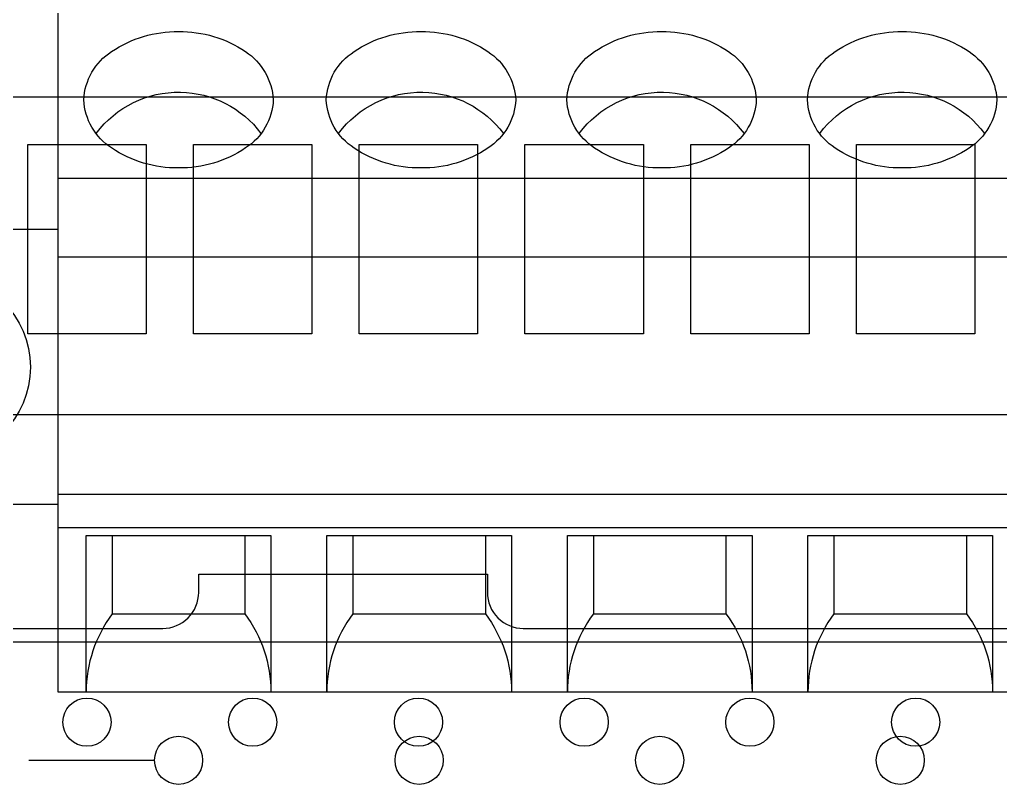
# Model space of a CAD drawing. Extents: x 0.3 to 23.7, y 0.2 to 17.8.
# Drawn here: x 18.172 to 18.987, y 4.332 to 4.968 of the extents above; entities that cross this region are included whole.
import ezdxf

# ---------------------------------------------------------------- set-up
doc = ezdxf.new("R2010")
doc.units = 0
doc.header["$MEASUREMENT"] = 0
for name, color, linetype in [('3_01__0-__EMPTY', 7, 'CONTINUOUS'), ('3_02__B-___3__DI___4__DO__', 7, 'CONTINUOUS'), ('3_03__1-___4__DI___4__DO_E', 7, 'CONTINUOUS'), ('3_04__C-___4__DI___4__DO_F', 7, 'CONTINUOUS'), ('3_05__D-___4__DI___3__DO_E', 7, 'CONTINUOUS'), ('3_06__2A___8__DO__ELECTROM', 7, 'CONTINUOUS'), ('3_07__2B___8__DO__ELECTROM', 7, 'CONTINUOUS'), ('3_08__2C___8__DO_ELECTROME', 7, 'CONTINUOUS'), ('3_09__2D___8__DO_ELECTROME', 7, 'CONTINUOUS'), ('3_10__2G___8__DO_ELECTROME', 7, 'CONTINUOUS'), ('3_11__3-___8__DI', 7, 'CONTINUOUS'), ('3_12__4-___14__DI', 7, 'CONTINUOUS'), ('3_13__5-___8__AI___20_MA_O', 7, 'CONTINUOUS'), ('3_14__6-___4__AI___4__AO__', 7, 'CONTINUOUS'), ('3_15__9-___10__RTD_INPUTS', 7, 'CONTINUOUS')]:
    doc.layers.add(name, color=color, linetype=linetype)

msp = doc.modelspace()

# ---------------------------------------------------------------- linework, layer by layer
at = {"layer": '3_01__0-__EMPTY'}
msp.add_lwpolyline([(19.55576, 5.0419), (18.59054, 5.0419, 0.414214), (18.56065, 5.01201), (18.56065, 4.9969), (18.32065, 4.9969), (18.32065, 5.01201, 0.414214), (18.29076, 5.0419), (17.93304, 5.0419, 0.414973), (17.90315, 5.01201), (17.90315, 4.49178, 0.414973), (17.93304, 4.4619), (18.29076, 4.4619, 0.414214), (18.32065, 4.49178), (18.32065, 4.5069), (18.56065, 4.5069), (18.56065, 4.49178, 0.414214), (18.59054, 4.4619), (19.55576, 4.4619, 0.414214)], format="xyb", dxfattribs=at)
msp.add_lwpolyline([(18.17937, 4.35224), (18.28394, 4.35224)], dxfattribs=at)
for centre in [(18.30394, 4.35224), (18.50393, 4.35224), (18.70394, 4.35224), (18.90393, 4.35224)]:
    msp.add_circle(centre, 0.02, dxfattribs=at)
at = {"layer": '3_02__B-___3__DI___4__DO__'}
msp.add_lwpolyline([(18.20394, 5.01766), (19.80394, 5.01766), (19.80394, 4.40895), (18.20394, 4.40895)], close=True, dxfattribs=at)
for points in [[(18.2252, 4.9012, -0.244062), (18.24826, 4.94125, -0.154167), (18.30394, 4.95784, -0.154167), (18.35962, 4.94125, -0.236767), (18.38268, 4.9012, -0.24406), (18.35962, 4.86115, -0.154167), (18.30394, 4.84456, -0.154167), (18.24826, 4.86115, -0.244061)], [(18.42678, 4.90118, -0.244062), (18.44984, 4.94124, -0.154167), (18.50552, 4.95783, -0.154167), (18.56119, 4.94124, -0.236767), (18.58426, 4.90118, -0.24406), (18.56119, 4.86113, -0.154167), (18.50552, 4.84454, -0.154167), (18.44984, 4.86113, -0.244061)], [(18.62678, 4.90118, -0.244062), (18.64984, 4.94124, -0.154167), (18.70552, 4.95783, -0.154167), (18.76119, 4.94124, -0.236767), (18.78426, 4.90118, -0.24406), (18.76119, 4.86113, -0.154167), (18.70552, 4.84454, -0.154167), (18.64984, 4.86113, -0.244061)], [(18.82678, 4.90118, -0.244062), (18.84984, 4.94124, -0.154167), (18.90552, 4.95783, -0.154167), (18.96119, 4.94124, -0.236767), (18.98426, 4.90118, -0.24406), (18.96119, 4.86113, -0.154167), (18.90552, 4.84454, -0.154167), (18.84984, 4.86113, -0.244061)]]:
    msp.add_lwpolyline(points, format="xyb", close=True, dxfattribs=at)
for points in [[(18.23528, 4.87316, -0.001746), (18.23542, 4.87329, -0.240907), (18.30552, 4.90753, -0.231198), (18.37246, 4.87329, -0.005828), (18.37275, 4.87336)], [(18.43686, 4.87315, -0.001746), (18.437, 4.87328, -0.240907), (18.50709, 4.90752, -0.231198), (18.57403, 4.87328, -0.005828), (18.57433, 4.87335)], [(18.63686, 4.87315, -0.001746), (18.637, 4.87328, -0.240907), (18.70709, 4.90752, -0.231198), (18.77403, 4.87328, -0.005828), (18.77433, 4.87335)], [(18.83686, 4.87315, -0.001746), (18.837, 4.87328, -0.240907), (18.90709, 4.90752, -0.231198), (18.97403, 4.87328, -0.005828), (18.97433, 4.87335)], [(18.20394, 4.79351), (18.04331, 4.79351, 0.414169), (18.00394, 4.75415), (18.00394, 4.60457, 0.414258), (18.04331, 4.5652), (18.20394, 4.5652)], [(18.24882, 4.53902), (18.24882, 4.47389, 0.162853), (18.22717, 4.40895, 1.944453)], [(18.35906, 4.53902), (18.35906, 4.47389, -0.162853), (18.38071, 4.40895, -1.944453)], [(18.44882, 4.53902), (18.44882, 4.47389, 0.162853), (18.42717, 4.40895, 1.944453)], [(18.55906, 4.53902), (18.55906, 4.47389, -0.162853), (18.58071, 4.40895, -1.944453)], [(18.64882, 4.53902), (18.64882, 4.47389, 0.162853), (18.62717, 4.40895, 1.944453)], [(18.75906, 4.53902), (18.75906, 4.47389, -0.162853), (18.78071, 4.40895, -1.944453)], [(18.84882, 4.53902), (18.84882, 4.47389, 0.162853), (18.82717, 4.40895, 1.944453)], [(18.95906, 4.53902), (18.95906, 4.47389, -0.162853), (18.98071, 4.40895, -1.944453)]]:
    msp.add_lwpolyline(points, format="xyb", dxfattribs=at)
for points in [[(18.20394, 4.83606), (19.80394, 4.83606)], [(18.20394, 4.77062), (19.80394, 4.77062)], [(18.20394, 4.57353), (19.80394, 4.57353)], [(18.20394, 4.54569), (19.80394, 4.54569)], [(18.22717, 4.40895), (18.22717, 4.53902), (18.38071, 4.53902), (18.38071, 4.40895)], [(18.42717, 4.40895), (18.42717, 4.53902), (18.58071, 4.53902), (18.58071, 4.40895)], [(18.62717, 4.40895), (18.62717, 4.53902), (18.78071, 4.53902), (18.78071, 4.40895)], [(18.82717, 4.40895), (18.82717, 4.53902), (18.98071, 4.53902), (18.98071, 4.40895)], [(18.24882, 4.47389), (18.35906, 4.47389)], [(18.44882, 4.47389), (18.55906, 4.47389)], [(18.64882, 4.47389), (18.75906, 4.47389)], [(18.84882, 4.47389), (18.95906, 4.47389)], [(18.17937, 4.35224), (18.28394, 4.35224)]]:
    msp.add_lwpolyline(points, dxfattribs=at)
for centre, radius in [((18.10394, 4.67906), 0.07677), ((18.30394, 4.35224), 0.02), ((18.50393, 4.35224), 0.02), ((18.70394, 4.35224), 0.02), ((18.90393, 4.35224), 0.02)]:
    msp.add_circle(centre, radius, dxfattribs=at)
at = {"layer": '3_03__1-___4__DI___4__DO_E'}
msp.add_lwpolyline([(18.20394, 5.01766), (19.80394, 5.01766), (19.80394, 4.40895), (18.20394, 4.40895)], close=True, dxfattribs=at)
for points in [[(18.2252, 4.9012, -0.244062), (18.24826, 4.94125, -0.154167), (18.30394, 4.95784, -0.154167), (18.35962, 4.94125, -0.236767), (18.38268, 4.9012, -0.24406), (18.35962, 4.86115, -0.154167), (18.30394, 4.84456, -0.154167), (18.24826, 4.86115, -0.244061)], [(18.42678, 4.90118, -0.244062), (18.44984, 4.94124, -0.154167), (18.50552, 4.95783, -0.154167), (18.56119, 4.94124, -0.236767), (18.58426, 4.90118, -0.24406), (18.56119, 4.86113, -0.154167), (18.50552, 4.84454, -0.154167), (18.44984, 4.86113, -0.244061)], [(18.62678, 4.90118, -0.244062), (18.64984, 4.94124, -0.154167), (18.70552, 4.95783, -0.154167), (18.76119, 4.94124, -0.236767), (18.78426, 4.90118, -0.24406), (18.76119, 4.86113, -0.154167), (18.70552, 4.84454, -0.154167), (18.64984, 4.86113, -0.244061)], [(18.82678, 4.90118, -0.244062), (18.84984, 4.94124, -0.154167), (18.90552, 4.95783, -0.154167), (18.96119, 4.94124, -0.236767), (18.98426, 4.90118, -0.24406), (18.96119, 4.86113, -0.154167), (18.90552, 4.84454, -0.154167), (18.84984, 4.86113, -0.244061)]]:
    msp.add_lwpolyline(points, format="xyb", close=True, dxfattribs=at)
for points in [[(18.23528, 4.87316, -0.001746), (18.23542, 4.87329, -0.240907), (18.30552, 4.90753, -0.231198), (18.37246, 4.87329, -0.005828), (18.37275, 4.87336)], [(18.43686, 4.87315, -0.001746), (18.437, 4.87328, -0.240907), (18.50709, 4.90752, -0.231198), (18.57403, 4.87328, -0.005828), (18.57433, 4.87335)], [(18.63686, 4.87315, -0.001746), (18.637, 4.87328, -0.240907), (18.70709, 4.90752, -0.231198), (18.77403, 4.87328, -0.005828), (18.77433, 4.87335)], [(18.83686, 4.87315, -0.001746), (18.837, 4.87328, -0.240907), (18.90709, 4.90752, -0.231198), (18.97403, 4.87328, -0.005828), (18.97433, 4.87335)], [(18.20394, 4.79351), (18.04331, 4.79351, 0.414169), (18.00394, 4.75415), (18.00394, 4.60457, 0.414258), (18.04331, 4.5652), (18.20394, 4.5652)], [(18.24882, 4.53902), (18.24882, 4.47389, 0.162853), (18.22717, 4.40895, 1.944453)], [(18.35906, 4.53902), (18.35906, 4.47389, -0.162853), (18.38071, 4.40895, -1.944453)], [(18.44882, 4.53902), (18.44882, 4.47389, 0.162853), (18.42717, 4.40895, 1.944453)], [(18.55906, 4.53902), (18.55906, 4.47389, -0.162853), (18.58071, 4.40895, -1.944453)], [(18.64882, 4.53902), (18.64882, 4.47389, 0.162853), (18.62717, 4.40895, 1.944453)], [(18.75906, 4.53902), (18.75906, 4.47389, -0.162853), (18.78071, 4.40895, -1.944453)], [(18.84882, 4.53902), (18.84882, 4.47389, 0.162853), (18.82717, 4.40895, 1.944453)], [(18.95906, 4.53902), (18.95906, 4.47389, -0.162853), (18.98071, 4.40895, -1.944453)]]:
    msp.add_lwpolyline(points, format="xyb", dxfattribs=at)
for points in [[(18.20394, 4.83606), (19.80394, 4.83606)], [(18.20394, 4.77062), (19.80394, 4.77062)], [(18.20394, 4.57353), (19.80394, 4.57353)], [(18.20394, 4.54569), (19.80394, 4.54569)], [(18.22717, 4.40895), (18.22717, 4.53902), (18.38071, 4.53902), (18.38071, 4.40895)], [(18.42717, 4.40895), (18.42717, 4.53902), (18.58071, 4.53902), (18.58071, 4.40895)], [(18.62717, 4.40895), (18.62717, 4.53902), (18.78071, 4.53902), (18.78071, 4.40895)], [(18.82717, 4.40895), (18.82717, 4.53902), (18.98071, 4.53902), (18.98071, 4.40895)], [(18.24882, 4.47389), (18.35906, 4.47389)], [(18.44882, 4.47389), (18.55906, 4.47389)], [(18.64882, 4.47389), (18.75906, 4.47389)], [(18.84882, 4.47389), (18.95906, 4.47389)], [(18.17937, 4.35224), (18.28394, 4.35224)]]:
    msp.add_lwpolyline(points, dxfattribs=at)
for centre, radius in [((18.10394, 4.67906), 0.07677), ((18.30394, 4.35224), 0.02), ((18.50393, 4.35224), 0.02), ((18.70394, 4.35224), 0.02), ((18.90393, 4.35224), 0.02)]:
    msp.add_circle(centre, radius, dxfattribs=at)
at = {"layer": '3_04__C-___4__DI___4__DO_F'}
msp.add_lwpolyline([(18.20394, 5.01766), (19.80394, 5.01766), (19.80394, 4.40895), (18.20394, 4.40895)], close=True, dxfattribs=at)
for points in [[(18.2252, 4.9012, -0.244062), (18.24826, 4.94125, -0.154167), (18.30394, 4.95784, -0.154167), (18.35962, 4.94125, -0.236767), (18.38268, 4.9012, -0.24406), (18.35962, 4.86115, -0.154167), (18.30394, 4.84456, -0.154167), (18.24826, 4.86115, -0.244061)], [(18.42678, 4.90118, -0.244062), (18.44984, 4.94124, -0.154167), (18.50552, 4.95783, -0.154167), (18.56119, 4.94124, -0.236767), (18.58426, 4.90118, -0.24406), (18.56119, 4.86113, -0.154167), (18.50552, 4.84454, -0.154167), (18.44984, 4.86113, -0.244061)], [(18.62678, 4.90118, -0.244062), (18.64984, 4.94124, -0.154167), (18.70552, 4.95783, -0.154167), (18.76119, 4.94124, -0.236767), (18.78426, 4.90118, -0.24406), (18.76119, 4.86113, -0.154167), (18.70552, 4.84454, -0.154167), (18.64984, 4.86113, -0.244061)], [(18.82678, 4.90118, -0.244062), (18.84984, 4.94124, -0.154167), (18.90552, 4.95783, -0.154167), (18.96119, 4.94124, -0.236767), (18.98426, 4.90118, -0.24406), (18.96119, 4.86113, -0.154167), (18.90552, 4.84454, -0.154167), (18.84984, 4.86113, -0.244061)]]:
    msp.add_lwpolyline(points, format="xyb", close=True, dxfattribs=at)
for points in [[(18.23528, 4.87316, -0.001746), (18.23542, 4.87329, -0.240907), (18.30552, 4.90753, -0.231198), (18.37246, 4.87329, -0.005828), (18.37275, 4.87336)], [(18.43686, 4.87315, -0.001746), (18.437, 4.87328, -0.240907), (18.50709, 4.90752, -0.231198), (18.57403, 4.87328, -0.005828), (18.57433, 4.87335)], [(18.63686, 4.87315, -0.001746), (18.637, 4.87328, -0.240907), (18.70709, 4.90752, -0.231198), (18.77403, 4.87328, -0.005828), (18.77433, 4.87335)], [(18.83686, 4.87315, -0.001746), (18.837, 4.87328, -0.240907), (18.90709, 4.90752, -0.231198), (18.97403, 4.87328, -0.005828), (18.97433, 4.87335)], [(18.20394, 4.79351), (18.04331, 4.79351, 0.414169), (18.00394, 4.75415), (18.00394, 4.60457, 0.414258), (18.04331, 4.5652), (18.20394, 4.5652)], [(18.24882, 4.53902), (18.24882, 4.47389, 0.162853), (18.22717, 4.40895, 1.944453)], [(18.35906, 4.53902), (18.35906, 4.47389, -0.162853), (18.38071, 4.40895, -1.944453)], [(18.44882, 4.53902), (18.44882, 4.47389, 0.162853), (18.42717, 4.40895, 1.944453)], [(18.55906, 4.53902), (18.55906, 4.47389, -0.162853), (18.58071, 4.40895, -1.944453)], [(18.64882, 4.53902), (18.64882, 4.47389, 0.162853), (18.62717, 4.40895, 1.944453)], [(18.75906, 4.53902), (18.75906, 4.47389, -0.162853), (18.78071, 4.40895, -1.944453)], [(18.84882, 4.53902), (18.84882, 4.47389, 0.162853), (18.82717, 4.40895, 1.944453)], [(18.95906, 4.53902), (18.95906, 4.47389, -0.162853), (18.98071, 4.40895, -1.944453)]]:
    msp.add_lwpolyline(points, format="xyb", dxfattribs=at)
for points in [[(18.20394, 4.83606), (19.80394, 4.83606)], [(18.20394, 4.77062), (19.80394, 4.77062)], [(18.20394, 4.57353), (19.80394, 4.57353)], [(18.20394, 4.54569), (19.80394, 4.54569)], [(18.22717, 4.40895), (18.22717, 4.53902), (18.38071, 4.53902), (18.38071, 4.40895)], [(18.42717, 4.40895), (18.42717, 4.53902), (18.58071, 4.53902), (18.58071, 4.40895)], [(18.62717, 4.40895), (18.62717, 4.53902), (18.78071, 4.53902), (18.78071, 4.40895)], [(18.82717, 4.40895), (18.82717, 4.53902), (18.98071, 4.53902), (18.98071, 4.40895)], [(18.24882, 4.47389), (18.35906, 4.47389)], [(18.44882, 4.47389), (18.55906, 4.47389)], [(18.64882, 4.47389), (18.75906, 4.47389)], [(18.84882, 4.47389), (18.95906, 4.47389)], [(18.17937, 4.35224), (18.28394, 4.35224)]]:
    msp.add_lwpolyline(points, dxfattribs=at)
for centre, radius in [((18.10394, 4.67906), 0.07677), ((18.30394, 4.35224), 0.02), ((18.50393, 4.35224), 0.02), ((18.70394, 4.35224), 0.02), ((18.90393, 4.35224), 0.02)]:
    msp.add_circle(centre, radius, dxfattribs=at)
at = {"layer": '3_05__D-___4__DI___3__DO_E'}
msp.add_lwpolyline([(18.20394, 5.01766), (19.80394, 5.01766), (19.80394, 4.40895), (18.20394, 4.40895)], close=True, dxfattribs=at)
for points in [[(18.2252, 4.9012, -0.244062), (18.24826, 4.94125, -0.154167), (18.30394, 4.95784, -0.154167), (18.35962, 4.94125, -0.236767), (18.38268, 4.9012, -0.24406), (18.35962, 4.86115, -0.154167), (18.30394, 4.84456, -0.154167), (18.24826, 4.86115, -0.244061)], [(18.42678, 4.90118, -0.244062), (18.44984, 4.94124, -0.154167), (18.50552, 4.95783, -0.154167), (18.56119, 4.94124, -0.236767), (18.58426, 4.90118, -0.24406), (18.56119, 4.86113, -0.154167), (18.50552, 4.84454, -0.154167), (18.44984, 4.86113, -0.244061)], [(18.62678, 4.90118, -0.244062), (18.64984, 4.94124, -0.154167), (18.70552, 4.95783, -0.154167), (18.76119, 4.94124, -0.236767), (18.78426, 4.90118, -0.24406), (18.76119, 4.86113, -0.154167), (18.70552, 4.84454, -0.154167), (18.64984, 4.86113, -0.244061)], [(18.82678, 4.90118, -0.244062), (18.84984, 4.94124, -0.154167), (18.90552, 4.95783, -0.154167), (18.96119, 4.94124, -0.236767), (18.98426, 4.90118, -0.24406), (18.96119, 4.86113, -0.154167), (18.90552, 4.84454, -0.154167), (18.84984, 4.86113, -0.244061)]]:
    msp.add_lwpolyline(points, format="xyb", close=True, dxfattribs=at)
for points in [[(18.23528, 4.87316, -0.001746), (18.23542, 4.87329, -0.240907), (18.30552, 4.90753, -0.231198), (18.37246, 4.87329, -0.005828), (18.37275, 4.87336)], [(18.43686, 4.87315, -0.001746), (18.437, 4.87328, -0.240907), (18.50709, 4.90752, -0.231198), (18.57403, 4.87328, -0.005828), (18.57433, 4.87335)], [(18.63686, 4.87315, -0.001746), (18.637, 4.87328, -0.240907), (18.70709, 4.90752, -0.231198), (18.77403, 4.87328, -0.005828), (18.77433, 4.87335)], [(18.83686, 4.87315, -0.001746), (18.837, 4.87328, -0.240907), (18.90709, 4.90752, -0.231198), (18.97403, 4.87328, -0.005828), (18.97433, 4.87335)], [(18.20394, 4.79351), (18.04331, 4.79351, 0.414169), (18.00394, 4.75415), (18.00394, 4.60457, 0.414258), (18.04331, 4.5652), (18.20394, 4.5652)], [(18.24882, 4.53902), (18.24882, 4.47389, 0.162853), (18.22717, 4.40895, 1.944453)], [(18.35906, 4.53902), (18.35906, 4.47389, -0.162853), (18.38071, 4.40895, -1.944453)], [(18.44882, 4.53902), (18.44882, 4.47389, 0.162853), (18.42717, 4.40895, 1.944453)], [(18.55906, 4.53902), (18.55906, 4.47389, -0.162853), (18.58071, 4.40895, -1.944453)], [(18.64882, 4.53902), (18.64882, 4.47389, 0.162853), (18.62717, 4.40895, 1.944453)], [(18.75906, 4.53902), (18.75906, 4.47389, -0.162853), (18.78071, 4.40895, -1.944453)], [(18.84882, 4.53902), (18.84882, 4.47389, 0.162853), (18.82717, 4.40895, 1.944453)], [(18.95906, 4.53902), (18.95906, 4.47389, -0.162853), (18.98071, 4.40895, -1.944453)]]:
    msp.add_lwpolyline(points, format="xyb", dxfattribs=at)
for points in [[(18.20394, 4.83606), (19.80394, 4.83606)], [(18.20394, 4.77062), (19.80394, 4.77062)], [(18.20394, 4.57353), (19.80394, 4.57353)], [(18.20394, 4.54569), (19.80394, 4.54569)], [(18.22717, 4.40895), (18.22717, 4.53902), (18.38071, 4.53902), (18.38071, 4.40895)], [(18.42717, 4.40895), (18.42717, 4.53902), (18.58071, 4.53902), (18.58071, 4.40895)], [(18.62717, 4.40895), (18.62717, 4.53902), (18.78071, 4.53902), (18.78071, 4.40895)], [(18.82717, 4.40895), (18.82717, 4.53902), (18.98071, 4.53902), (18.98071, 4.40895)], [(18.24882, 4.47389), (18.35906, 4.47389)], [(18.44882, 4.47389), (18.55906, 4.47389)], [(18.64882, 4.47389), (18.75906, 4.47389)], [(18.84882, 4.47389), (18.95906, 4.47389)], [(18.17937, 4.35224), (18.28394, 4.35224)]]:
    msp.add_lwpolyline(points, dxfattribs=at)
for centre, radius in [((18.10394, 4.67906), 0.07677), ((18.30394, 4.35224), 0.02), ((18.50393, 4.35224), 0.02), ((18.70394, 4.35224), 0.02), ((18.90393, 4.35224), 0.02)]:
    msp.add_circle(centre, radius, dxfattribs=at)
at = {"layer": '3_06__2A___8__DO__ELECTROM'}
msp.add_lwpolyline([(18.20394, 5.01766), (19.80394, 5.01766), (19.80394, 4.40895), (18.20394, 4.40895)], close=True, dxfattribs=at)
for points in [[(18.2252, 4.9012, -0.244062), (18.24826, 4.94125, -0.154167), (18.30394, 4.95784, -0.154167), (18.35962, 4.94125, -0.236767), (18.38268, 4.9012, -0.24406), (18.35962, 4.86115, -0.154167), (18.30394, 4.84456, -0.154167), (18.24826, 4.86115, -0.244061)], [(18.42678, 4.90118, -0.244062), (18.44984, 4.94124, -0.154167), (18.50552, 4.95783, -0.154167), (18.56119, 4.94124, -0.236767), (18.58426, 4.90118, -0.24406), (18.56119, 4.86113, -0.154167), (18.50552, 4.84454, -0.154167), (18.44984, 4.86113, -0.244061)], [(18.62678, 4.90118, -0.244062), (18.64984, 4.94124, -0.154167), (18.70552, 4.95783, -0.154167), (18.76119, 4.94124, -0.236767), (18.78426, 4.90118, -0.24406), (18.76119, 4.86113, -0.154167), (18.70552, 4.84454, -0.154167), (18.64984, 4.86113, -0.244061)], [(18.82678, 4.90118, -0.244062), (18.84984, 4.94124, -0.154167), (18.90552, 4.95783, -0.154167), (18.96119, 4.94124, -0.236767), (18.98426, 4.90118, -0.24406), (18.96119, 4.86113, -0.154167), (18.90552, 4.84454, -0.154167), (18.84984, 4.86113, -0.244061)]]:
    msp.add_lwpolyline(points, format="xyb", close=True, dxfattribs=at)
for points in [[(18.23528, 4.87316, -0.001746), (18.23542, 4.87329, -0.240907), (18.30552, 4.90753, -0.231198), (18.37246, 4.87329, -0.005828), (18.37275, 4.87336)], [(18.43686, 4.87315, -0.001746), (18.437, 4.87328, -0.240907), (18.50709, 4.90752, -0.231198), (18.57403, 4.87328, -0.005828), (18.57433, 4.87335)], [(18.63686, 4.87315, -0.001746), (18.637, 4.87328, -0.240907), (18.70709, 4.90752, -0.231198), (18.77403, 4.87328, -0.005828), (18.77433, 4.87335)], [(18.83686, 4.87315, -0.001746), (18.837, 4.87328, -0.240907), (18.90709, 4.90752, -0.231198), (18.97403, 4.87328, -0.005828), (18.97433, 4.87335)], [(18.20394, 4.79351), (18.04331, 4.79351, 0.414169), (18.00394, 4.75415), (18.00394, 4.60457, 0.414258), (18.04331, 4.5652), (18.20394, 4.5652)], [(18.24882, 4.53902), (18.24882, 4.47389, 0.162853), (18.22717, 4.40895, 1.944453)], [(18.35906, 4.53902), (18.35906, 4.47389, -0.162853), (18.38071, 4.40895, -1.944453)], [(18.44882, 4.53902), (18.44882, 4.47389, 0.162853), (18.42717, 4.40895, 1.944453)], [(18.55906, 4.53902), (18.55906, 4.47389, -0.162853), (18.58071, 4.40895, -1.944453)], [(18.64882, 4.53902), (18.64882, 4.47389, 0.162853), (18.62717, 4.40895, 1.944453)], [(18.75906, 4.53902), (18.75906, 4.47389, -0.162853), (18.78071, 4.40895, -1.944453)], [(18.84882, 4.53902), (18.84882, 4.47389, 0.162853), (18.82717, 4.40895, 1.944453)], [(18.95906, 4.53902), (18.95906, 4.47389, -0.162853), (18.98071, 4.40895, -1.944453)]]:
    msp.add_lwpolyline(points, format="xyb", dxfattribs=at)
for points in [[(18.20394, 4.83606), (19.80394, 4.83606)], [(18.20394, 4.77062), (19.80394, 4.77062)], [(18.20394, 4.57353), (19.80394, 4.57353)], [(18.20394, 4.54569), (19.80394, 4.54569)], [(18.22717, 4.40895), (18.22717, 4.53902), (18.38071, 4.53902), (18.38071, 4.40895)], [(18.42717, 4.40895), (18.42717, 4.53902), (18.58071, 4.53902), (18.58071, 4.40895)], [(18.62717, 4.40895), (18.62717, 4.53902), (18.78071, 4.53902), (18.78071, 4.40895)], [(18.82717, 4.40895), (18.82717, 4.53902), (18.98071, 4.53902), (18.98071, 4.40895)], [(18.24882, 4.47389), (18.35906, 4.47389)], [(18.44882, 4.47389), (18.55906, 4.47389)], [(18.64882, 4.47389), (18.75906, 4.47389)], [(18.84882, 4.47389), (18.95906, 4.47389)], [(18.17937, 4.35224), (18.28394, 4.35224)]]:
    msp.add_lwpolyline(points, dxfattribs=at)
for centre, radius in [((18.10394, 4.67906), 0.07677), ((18.30394, 4.35224), 0.02), ((18.50393, 4.35224), 0.02), ((18.70394, 4.35224), 0.02), ((18.90393, 4.35224), 0.02)]:
    msp.add_circle(centre, radius, dxfattribs=at)
at = {"layer": '3_07__2B___8__DO__ELECTROM'}
msp.add_lwpolyline([(18.20394, 5.01766), (19.80394, 5.01766), (19.80394, 4.40895), (18.20394, 4.40895)], close=True, dxfattribs=at)
for points in [[(18.2252, 4.9012, -0.244062), (18.24826, 4.94125, -0.154167), (18.30394, 4.95784, -0.154167), (18.35962, 4.94125, -0.236767), (18.38268, 4.9012, -0.24406), (18.35962, 4.86115, -0.154167), (18.30394, 4.84456, -0.154167), (18.24826, 4.86115, -0.244061)], [(18.42678, 4.90118, -0.244062), (18.44984, 4.94124, -0.154167), (18.50552, 4.95783, -0.154167), (18.56119, 4.94124, -0.236767), (18.58426, 4.90118, -0.24406), (18.56119, 4.86113, -0.154167), (18.50552, 4.84454, -0.154167), (18.44984, 4.86113, -0.244061)], [(18.62678, 4.90118, -0.244062), (18.64984, 4.94124, -0.154167), (18.70552, 4.95783, -0.154167), (18.76119, 4.94124, -0.236767), (18.78426, 4.90118, -0.24406), (18.76119, 4.86113, -0.154167), (18.70552, 4.84454, -0.154167), (18.64984, 4.86113, -0.244061)], [(18.82678, 4.90118, -0.244062), (18.84984, 4.94124, -0.154167), (18.90552, 4.95783, -0.154167), (18.96119, 4.94124, -0.236767), (18.98426, 4.90118, -0.24406), (18.96119, 4.86113, -0.154167), (18.90552, 4.84454, -0.154167), (18.84984, 4.86113, -0.244061)]]:
    msp.add_lwpolyline(points, format="xyb", close=True, dxfattribs=at)
for points in [[(18.23528, 4.87316, -0.001746), (18.23542, 4.87329, -0.240907), (18.30552, 4.90753, -0.231198), (18.37246, 4.87329, -0.005828), (18.37275, 4.87336)], [(18.43686, 4.87315, -0.001746), (18.437, 4.87328, -0.240907), (18.50709, 4.90752, -0.231198), (18.57403, 4.87328, -0.005828), (18.57433, 4.87335)], [(18.63686, 4.87315, -0.001746), (18.637, 4.87328, -0.240907), (18.70709, 4.90752, -0.231198), (18.77403, 4.87328, -0.005828), (18.77433, 4.87335)], [(18.83686, 4.87315, -0.001746), (18.837, 4.87328, -0.240907), (18.90709, 4.90752, -0.231198), (18.97403, 4.87328, -0.005828), (18.97433, 4.87335)], [(18.20394, 4.79351), (18.04331, 4.79351, 0.414169), (18.00394, 4.75415), (18.00394, 4.60457, 0.414258), (18.04331, 4.5652), (18.20394, 4.5652)], [(18.24882, 4.53902), (18.24882, 4.47389, 0.162853), (18.22717, 4.40895, 1.944453)], [(18.35906, 4.53902), (18.35906, 4.47389, -0.162853), (18.38071, 4.40895, -1.944453)], [(18.44882, 4.53902), (18.44882, 4.47389, 0.162853), (18.42717, 4.40895, 1.944453)], [(18.55906, 4.53902), (18.55906, 4.47389, -0.162853), (18.58071, 4.40895, -1.944453)], [(18.64882, 4.53902), (18.64882, 4.47389, 0.162853), (18.62717, 4.40895, 1.944453)], [(18.75906, 4.53902), (18.75906, 4.47389, -0.162853), (18.78071, 4.40895, -1.944453)], [(18.84882, 4.53902), (18.84882, 4.47389, 0.162853), (18.82717, 4.40895, 1.944453)], [(18.95906, 4.53902), (18.95906, 4.47389, -0.162853), (18.98071, 4.40895, -1.944453)]]:
    msp.add_lwpolyline(points, format="xyb", dxfattribs=at)
for points in [[(18.20394, 4.83606), (19.80394, 4.83606)], [(18.20394, 4.77062), (19.80394, 4.77062)], [(18.20394, 4.57353), (19.80394, 4.57353)], [(18.20394, 4.54569), (19.80394, 4.54569)], [(18.22717, 4.40895), (18.22717, 4.53902), (18.38071, 4.53902), (18.38071, 4.40895)], [(18.42717, 4.40895), (18.42717, 4.53902), (18.58071, 4.53902), (18.58071, 4.40895)], [(18.62717, 4.40895), (18.62717, 4.53902), (18.78071, 4.53902), (18.78071, 4.40895)], [(18.82717, 4.40895), (18.82717, 4.53902), (18.98071, 4.53902), (18.98071, 4.40895)], [(18.24882, 4.47389), (18.35906, 4.47389)], [(18.44882, 4.47389), (18.55906, 4.47389)], [(18.64882, 4.47389), (18.75906, 4.47389)], [(18.84882, 4.47389), (18.95906, 4.47389)], [(18.17937, 4.35224), (18.28394, 4.35224)]]:
    msp.add_lwpolyline(points, dxfattribs=at)
for centre, radius in [((18.10394, 4.67906), 0.07677), ((18.30394, 4.35224), 0.02), ((18.50393, 4.35224), 0.02), ((18.70394, 4.35224), 0.02), ((18.90393, 4.35224), 0.02)]:
    msp.add_circle(centre, radius, dxfattribs=at)
at = {"layer": '3_08__2C___8__DO_ELECTROME'}
msp.add_lwpolyline([(18.20394, 5.01766), (19.80394, 5.01766), (19.80394, 4.40895), (18.20394, 4.40895)], close=True, dxfattribs=at)
for points in [[(18.2252, 4.9012, -0.244062), (18.24826, 4.94125, -0.154167), (18.30394, 4.95784, -0.154167), (18.35962, 4.94125, -0.236767), (18.38268, 4.9012, -0.24406), (18.35962, 4.86115, -0.154167), (18.30394, 4.84456, -0.154167), (18.24826, 4.86115, -0.244061)], [(18.42678, 4.90118, -0.244062), (18.44984, 4.94124, -0.154167), (18.50552, 4.95783, -0.154167), (18.56119, 4.94124, -0.236767), (18.58426, 4.90118, -0.24406), (18.56119, 4.86113, -0.154167), (18.50552, 4.84454, -0.154167), (18.44984, 4.86113, -0.244061)], [(18.62678, 4.90118, -0.244062), (18.64984, 4.94124, -0.154167), (18.70552, 4.95783, -0.154167), (18.76119, 4.94124, -0.236767), (18.78426, 4.90118, -0.24406), (18.76119, 4.86113, -0.154167), (18.70552, 4.84454, -0.154167), (18.64984, 4.86113, -0.244061)], [(18.82678, 4.90118, -0.244062), (18.84984, 4.94124, -0.154167), (18.90552, 4.95783, -0.154167), (18.96119, 4.94124, -0.236767), (18.98426, 4.90118, -0.24406), (18.96119, 4.86113, -0.154167), (18.90552, 4.84454, -0.154167), (18.84984, 4.86113, -0.244061)]]:
    msp.add_lwpolyline(points, format="xyb", close=True, dxfattribs=at)
for points in [[(18.23528, 4.87316, -0.001746), (18.23542, 4.87329, -0.240907), (18.30552, 4.90753, -0.231198), (18.37246, 4.87329, -0.005828), (18.37275, 4.87336)], [(18.43686, 4.87315, -0.001746), (18.437, 4.87328, -0.240907), (18.50709, 4.90752, -0.231198), (18.57403, 4.87328, -0.005828), (18.57433, 4.87335)], [(18.63686, 4.87315, -0.001746), (18.637, 4.87328, -0.240907), (18.70709, 4.90752, -0.231198), (18.77403, 4.87328, -0.005828), (18.77433, 4.87335)], [(18.83686, 4.87315, -0.001746), (18.837, 4.87328, -0.240907), (18.90709, 4.90752, -0.231198), (18.97403, 4.87328, -0.005828), (18.97433, 4.87335)], [(18.20394, 4.79351), (18.04331, 4.79351, 0.414169), (18.00394, 4.75415), (18.00394, 4.60457, 0.414258), (18.04331, 4.5652), (18.20394, 4.5652)], [(18.24882, 4.53902), (18.24882, 4.47389, 0.162853), (18.22717, 4.40895, 1.944453)], [(18.35906, 4.53902), (18.35906, 4.47389, -0.162853), (18.38071, 4.40895, -1.944453)], [(18.44882, 4.53902), (18.44882, 4.47389, 0.162853), (18.42717, 4.40895, 1.944453)], [(18.55906, 4.53902), (18.55906, 4.47389, -0.162853), (18.58071, 4.40895, -1.944453)], [(18.64882, 4.53902), (18.64882, 4.47389, 0.162853), (18.62717, 4.40895, 1.944453)], [(18.75906, 4.53902), (18.75906, 4.47389, -0.162853), (18.78071, 4.40895, -1.944453)], [(18.84882, 4.53902), (18.84882, 4.47389, 0.162853), (18.82717, 4.40895, 1.944453)], [(18.95906, 4.53902), (18.95906, 4.47389, -0.162853), (18.98071, 4.40895, -1.944453)]]:
    msp.add_lwpolyline(points, format="xyb", dxfattribs=at)
for points in [[(18.20394, 4.83606), (19.80394, 4.83606)], [(18.20394, 4.77062), (19.80394, 4.77062)], [(18.20394, 4.57353), (19.80394, 4.57353)], [(18.20394, 4.54569), (19.80394, 4.54569)], [(18.22717, 4.40895), (18.22717, 4.53902), (18.38071, 4.53902), (18.38071, 4.40895)], [(18.42717, 4.40895), (18.42717, 4.53902), (18.58071, 4.53902), (18.58071, 4.40895)], [(18.62717, 4.40895), (18.62717, 4.53902), (18.78071, 4.53902), (18.78071, 4.40895)], [(18.82717, 4.40895), (18.82717, 4.53902), (18.98071, 4.53902), (18.98071, 4.40895)], [(18.24882, 4.47389), (18.35906, 4.47389)], [(18.44882, 4.47389), (18.55906, 4.47389)], [(18.64882, 4.47389), (18.75906, 4.47389)], [(18.84882, 4.47389), (18.95906, 4.47389)], [(18.17937, 4.35224), (18.28394, 4.35224)]]:
    msp.add_lwpolyline(points, dxfattribs=at)
for centre, radius in [((18.10394, 4.67906), 0.07677), ((18.30394, 4.35224), 0.02), ((18.50393, 4.35224), 0.02), ((18.70394, 4.35224), 0.02), ((18.90393, 4.35224), 0.02)]:
    msp.add_circle(centre, radius, dxfattribs=at)
at = {"layer": '3_09__2D___8__DO_ELECTROME'}
msp.add_lwpolyline([(18.20394, 5.01766), (19.80394, 5.01766), (19.80394, 4.40895), (18.20394, 4.40895)], close=True, dxfattribs=at)
for points in [[(18.2252, 4.9012, -0.244062), (18.24826, 4.94125, -0.154167), (18.30394, 4.95784, -0.154167), (18.35962, 4.94125, -0.236767), (18.38268, 4.9012, -0.24406), (18.35962, 4.86115, -0.154167), (18.30394, 4.84456, -0.154167), (18.24826, 4.86115, -0.244061)], [(18.42678, 4.90118, -0.244062), (18.44984, 4.94124, -0.154167), (18.50552, 4.95783, -0.154167), (18.56119, 4.94124, -0.236767), (18.58426, 4.90118, -0.24406), (18.56119, 4.86113, -0.154167), (18.50552, 4.84454, -0.154167), (18.44984, 4.86113, -0.244061)], [(18.62678, 4.90118, -0.244062), (18.64984, 4.94124, -0.154167), (18.70552, 4.95783, -0.154167), (18.76119, 4.94124, -0.236767), (18.78426, 4.90118, -0.24406), (18.76119, 4.86113, -0.154167), (18.70552, 4.84454, -0.154167), (18.64984, 4.86113, -0.244061)], [(18.82678, 4.90118, -0.244062), (18.84984, 4.94124, -0.154167), (18.90552, 4.95783, -0.154167), (18.96119, 4.94124, -0.236767), (18.98426, 4.90118, -0.24406), (18.96119, 4.86113, -0.154167), (18.90552, 4.84454, -0.154167), (18.84984, 4.86113, -0.244061)]]:
    msp.add_lwpolyline(points, format="xyb", close=True, dxfattribs=at)
for points in [[(18.23528, 4.87316, -0.001746), (18.23542, 4.87329, -0.240907), (18.30552, 4.90753, -0.231198), (18.37246, 4.87329, -0.005828), (18.37275, 4.87336)], [(18.43686, 4.87315, -0.001746), (18.437, 4.87328, -0.240907), (18.50709, 4.90752, -0.231198), (18.57403, 4.87328, -0.005828), (18.57433, 4.87335)], [(18.63686, 4.87315, -0.001746), (18.637, 4.87328, -0.240907), (18.70709, 4.90752, -0.231198), (18.77403, 4.87328, -0.005828), (18.77433, 4.87335)], [(18.83686, 4.87315, -0.001746), (18.837, 4.87328, -0.240907), (18.90709, 4.90752, -0.231198), (18.97403, 4.87328, -0.005828), (18.97433, 4.87335)], [(18.20394, 4.79351), (18.04331, 4.79351, 0.414169), (18.00394, 4.75415), (18.00394, 4.60457, 0.414258), (18.04331, 4.5652), (18.20394, 4.5652)], [(18.24882, 4.53902), (18.24882, 4.47389, 0.162853), (18.22717, 4.40895, 1.944453)], [(18.35906, 4.53902), (18.35906, 4.47389, -0.162853), (18.38071, 4.40895, -1.944453)], [(18.44882, 4.53902), (18.44882, 4.47389, 0.162853), (18.42717, 4.40895, 1.944453)], [(18.55906, 4.53902), (18.55906, 4.47389, -0.162853), (18.58071, 4.40895, -1.944453)], [(18.64882, 4.53902), (18.64882, 4.47389, 0.162853), (18.62717, 4.40895, 1.944453)], [(18.75906, 4.53902), (18.75906, 4.47389, -0.162853), (18.78071, 4.40895, -1.944453)], [(18.84882, 4.53902), (18.84882, 4.47389, 0.162853), (18.82717, 4.40895, 1.944453)], [(18.95906, 4.53902), (18.95906, 4.47389, -0.162853), (18.98071, 4.40895, -1.944453)]]:
    msp.add_lwpolyline(points, format="xyb", dxfattribs=at)
for points in [[(18.20394, 4.83606), (19.80394, 4.83606)], [(18.20394, 4.77062), (19.80394, 4.77062)], [(18.20394, 4.57353), (19.80394, 4.57353)], [(18.20394, 4.54569), (19.80394, 4.54569)], [(18.22717, 4.40895), (18.22717, 4.53902), (18.38071, 4.53902), (18.38071, 4.40895)], [(18.42717, 4.40895), (18.42717, 4.53902), (18.58071, 4.53902), (18.58071, 4.40895)], [(18.62717, 4.40895), (18.62717, 4.53902), (18.78071, 4.53902), (18.78071, 4.40895)], [(18.82717, 4.40895), (18.82717, 4.53902), (18.98071, 4.53902), (18.98071, 4.40895)], [(18.24882, 4.47389), (18.35906, 4.47389)], [(18.44882, 4.47389), (18.55906, 4.47389)], [(18.64882, 4.47389), (18.75906, 4.47389)], [(18.84882, 4.47389), (18.95906, 4.47389)], [(18.17937, 4.35224), (18.28394, 4.35224)]]:
    msp.add_lwpolyline(points, dxfattribs=at)
for centre, radius in [((18.10394, 4.67906), 0.07677), ((18.30394, 4.35224), 0.02), ((18.50393, 4.35224), 0.02), ((18.70394, 4.35224), 0.02), ((18.90393, 4.35224), 0.02)]:
    msp.add_circle(centre, radius, dxfattribs=at)
at = {"layer": '3_10__2G___8__DO_ELECTROME'}
msp.add_lwpolyline([(18.20394, 5.01766), (19.80394, 5.01766), (19.80394, 4.40895), (18.20394, 4.40895)], close=True, dxfattribs=at)
for points in [[(18.2252, 4.9012, -0.244062), (18.24826, 4.94125, -0.154167), (18.30394, 4.95784, -0.154167), (18.35962, 4.94125, -0.236767), (18.38268, 4.9012, -0.24406), (18.35962, 4.86115, -0.154167), (18.30394, 4.84456, -0.154167), (18.24826, 4.86115, -0.244061)], [(18.42678, 4.90118, -0.244062), (18.44984, 4.94124, -0.154167), (18.50552, 4.95783, -0.154167), (18.56119, 4.94124, -0.236767), (18.58426, 4.90118, -0.24406), (18.56119, 4.86113, -0.154167), (18.50552, 4.84454, -0.154167), (18.44984, 4.86113, -0.244061)], [(18.62678, 4.90118, -0.244062), (18.64984, 4.94124, -0.154167), (18.70552, 4.95783, -0.154167), (18.76119, 4.94124, -0.236767), (18.78426, 4.90118, -0.24406), (18.76119, 4.86113, -0.154167), (18.70552, 4.84454, -0.154167), (18.64984, 4.86113, -0.244061)], [(18.82678, 4.90118, -0.244062), (18.84984, 4.94124, -0.154167), (18.90552, 4.95783, -0.154167), (18.96119, 4.94124, -0.236767), (18.98426, 4.90118, -0.24406), (18.96119, 4.86113, -0.154167), (18.90552, 4.84454, -0.154167), (18.84984, 4.86113, -0.244061)]]:
    msp.add_lwpolyline(points, format="xyb", close=True, dxfattribs=at)
for points in [[(18.23528, 4.87316, -0.001746), (18.23542, 4.87329, -0.240907), (18.30552, 4.90753, -0.231198), (18.37246, 4.87329, -0.005828), (18.37275, 4.87336)], [(18.43686, 4.87315, -0.001746), (18.437, 4.87328, -0.240907), (18.50709, 4.90752, -0.231198), (18.57403, 4.87328, -0.005828), (18.57433, 4.87335)], [(18.63686, 4.87315, -0.001746), (18.637, 4.87328, -0.240907), (18.70709, 4.90752, -0.231198), (18.77403, 4.87328, -0.005828), (18.77433, 4.87335)], [(18.83686, 4.87315, -0.001746), (18.837, 4.87328, -0.240907), (18.90709, 4.90752, -0.231198), (18.97403, 4.87328, -0.005828), (18.97433, 4.87335)], [(18.20394, 4.79351), (18.04331, 4.79351, 0.414169), (18.00394, 4.75415), (18.00394, 4.60457, 0.414258), (18.04331, 4.5652), (18.20394, 4.5652)], [(18.24882, 4.53902), (18.24882, 4.47389, 0.162853), (18.22717, 4.40895, 1.944453)], [(18.35906, 4.53902), (18.35906, 4.47389, -0.162853), (18.38071, 4.40895, -1.944453)], [(18.44882, 4.53902), (18.44882, 4.47389, 0.162853), (18.42717, 4.40895, 1.944453)], [(18.55906, 4.53902), (18.55906, 4.47389, -0.162853), (18.58071, 4.40895, -1.944453)], [(18.64882, 4.53902), (18.64882, 4.47389, 0.162853), (18.62717, 4.40895, 1.944453)], [(18.75906, 4.53902), (18.75906, 4.47389, -0.162853), (18.78071, 4.40895, -1.944453)], [(18.84882, 4.53902), (18.84882, 4.47389, 0.162853), (18.82717, 4.40895, 1.944453)], [(18.95906, 4.53902), (18.95906, 4.47389, -0.162853), (18.98071, 4.40895, -1.944453)]]:
    msp.add_lwpolyline(points, format="xyb", dxfattribs=at)
for points in [[(18.20394, 4.83606), (19.80394, 4.83606)], [(18.20394, 4.77062), (19.80394, 4.77062)], [(18.20394, 4.57353), (19.80394, 4.57353)], [(18.20394, 4.54569), (19.80394, 4.54569)], [(18.22717, 4.40895), (18.22717, 4.53902), (18.38071, 4.53902), (18.38071, 4.40895)], [(18.42717, 4.40895), (18.42717, 4.53902), (18.58071, 4.53902), (18.58071, 4.40895)], [(18.62717, 4.40895), (18.62717, 4.53902), (18.78071, 4.53902), (18.78071, 4.40895)], [(18.82717, 4.40895), (18.82717, 4.53902), (18.98071, 4.53902), (18.98071, 4.40895)], [(18.24882, 4.47389), (18.35906, 4.47389)], [(18.44882, 4.47389), (18.55906, 4.47389)], [(18.64882, 4.47389), (18.75906, 4.47389)], [(18.84882, 4.47389), (18.95906, 4.47389)], [(18.17937, 4.35224), (18.28394, 4.35224)]]:
    msp.add_lwpolyline(points, dxfattribs=at)
for centre, radius in [((18.10394, 4.67906), 0.07677), ((18.30394, 4.35224), 0.02), ((18.50393, 4.35224), 0.02), ((18.70394, 4.35224), 0.02), ((18.90393, 4.35224), 0.02)]:
    msp.add_circle(centre, radius, dxfattribs=at)
at = {"layer": '3_11__3-___8__DI'}
msp.add_lwpolyline([(18.20394, 5.01766), (19.80394, 5.01766), (19.80394, 4.40895), (18.20394, 4.40895)], close=True, dxfattribs=at)
for points in [[(18.2252, 4.9012, -0.244062), (18.24826, 4.94125, -0.154167), (18.30394, 4.95784, -0.154167), (18.35962, 4.94125, -0.236767), (18.38268, 4.9012, -0.24406), (18.35962, 4.86115, -0.154167), (18.30394, 4.84456, -0.154167), (18.24826, 4.86115, -0.244061)], [(18.42678, 4.90118, -0.244062), (18.44984, 4.94124, -0.154167), (18.50552, 4.95783, -0.154167), (18.56119, 4.94124, -0.236767), (18.58426, 4.90118, -0.24406), (18.56119, 4.86113, -0.154167), (18.50552, 4.84454, -0.154167), (18.44984, 4.86113, -0.244061)], [(18.62678, 4.90118, -0.244062), (18.64984, 4.94124, -0.154167), (18.70552, 4.95783, -0.154167), (18.76119, 4.94124, -0.236767), (18.78426, 4.90118, -0.24406), (18.76119, 4.86113, -0.154167), (18.70552, 4.84454, -0.154167), (18.64984, 4.86113, -0.244061)], [(18.82678, 4.90118, -0.244062), (18.84984, 4.94124, -0.154167), (18.90552, 4.95783, -0.154167), (18.96119, 4.94124, -0.236767), (18.98426, 4.90118, -0.24406), (18.96119, 4.86113, -0.154167), (18.90552, 4.84454, -0.154167), (18.84984, 4.86113, -0.244061)]]:
    msp.add_lwpolyline(points, format="xyb", close=True, dxfattribs=at)
for points in [[(18.23528, 4.87316, -0.001746), (18.23542, 4.87329, -0.240907), (18.30552, 4.90753, -0.231198), (18.37246, 4.87329, -0.005828), (18.37275, 4.87336)], [(18.43686, 4.87315, -0.001746), (18.437, 4.87328, -0.240907), (18.50709, 4.90752, -0.231198), (18.57403, 4.87328, -0.005828), (18.57433, 4.87335)], [(18.63686, 4.87315, -0.001746), (18.637, 4.87328, -0.240907), (18.70709, 4.90752, -0.231198), (18.77403, 4.87328, -0.005828), (18.77433, 4.87335)], [(18.83686, 4.87315, -0.001746), (18.837, 4.87328, -0.240907), (18.90709, 4.90752, -0.231198), (18.97403, 4.87328, -0.005828), (18.97433, 4.87335)], [(18.20394, 4.79351), (18.04331, 4.79351, 0.414169), (18.00394, 4.75415), (18.00394, 4.60457, 0.414258), (18.04331, 4.5652), (18.20394, 4.5652)], [(18.24882, 4.53902), (18.24882, 4.47389, 0.162853), (18.22717, 4.40895, 1.944453)], [(18.35906, 4.53902), (18.35906, 4.47389, -0.162853), (18.38071, 4.40895, -1.944453)], [(18.44882, 4.53902), (18.44882, 4.47389, 0.162853), (18.42717, 4.40895, 1.944453)], [(18.55906, 4.53902), (18.55906, 4.47389, -0.162853), (18.58071, 4.40895, -1.944453)], [(18.64882, 4.53902), (18.64882, 4.47389, 0.162853), (18.62717, 4.40895, 1.944453)], [(18.75906, 4.53902), (18.75906, 4.47389, -0.162853), (18.78071, 4.40895, -1.944453)], [(18.84882, 4.53902), (18.84882, 4.47389, 0.162853), (18.82717, 4.40895, 1.944453)], [(18.95906, 4.53902), (18.95906, 4.47389, -0.162853), (18.98071, 4.40895, -1.944453)]]:
    msp.add_lwpolyline(points, format="xyb", dxfattribs=at)
for points in [[(18.20394, 4.83606), (19.80394, 4.83606)], [(18.20394, 4.77062), (19.80394, 4.77062)], [(18.20394, 4.57353), (19.80394, 4.57353)], [(18.20394, 4.54569), (19.80394, 4.54569)], [(18.22717, 4.40895), (18.22717, 4.53902), (18.38071, 4.53902), (18.38071, 4.40895)], [(18.42717, 4.40895), (18.42717, 4.53902), (18.58071, 4.53902), (18.58071, 4.40895)], [(18.62717, 4.40895), (18.62717, 4.53902), (18.78071, 4.53902), (18.78071, 4.40895)], [(18.82717, 4.40895), (18.82717, 4.53902), (18.98071, 4.53902), (18.98071, 4.40895)], [(18.24882, 4.47389), (18.35906, 4.47389)], [(18.44882, 4.47389), (18.55906, 4.47389)], [(18.64882, 4.47389), (18.75906, 4.47389)], [(18.84882, 4.47389), (18.95906, 4.47389)], [(18.17937, 4.35224), (18.28394, 4.35224)]]:
    msp.add_lwpolyline(points, dxfattribs=at)
for centre, radius in [((18.10394, 4.67906), 0.07677), ((18.30394, 4.35224), 0.02), ((18.50393, 4.35224), 0.02), ((18.70394, 4.35224), 0.02), ((18.90393, 4.35224), 0.02)]:
    msp.add_circle(centre, radius, dxfattribs=at)
at = {"layer": '3_12__4-___14__DI'}
msp.add_lwpolyline([(18.20394, 5.01766), (19.80394, 5.01766), (19.80394, 4.40895), (18.20394, 4.40895)], close=True, dxfattribs=at)
for points in [[(18.2252, 4.9012, -0.244062), (18.24826, 4.94125, -0.154167), (18.30394, 4.95784, -0.154167), (18.35962, 4.94125, -0.236767), (18.38268, 4.9012, -0.24406), (18.35962, 4.86115, -0.154167), (18.30394, 4.84456, -0.154167), (18.24826, 4.86115, -0.244061)], [(18.42678, 4.90118, -0.244062), (18.44984, 4.94124, -0.154167), (18.50552, 4.95783, -0.154167), (18.56119, 4.94124, -0.236767), (18.58426, 4.90118, -0.24406), (18.56119, 4.86113, -0.154167), (18.50552, 4.84454, -0.154167), (18.44984, 4.86113, -0.244061)], [(18.62678, 4.90118, -0.244062), (18.64984, 4.94124, -0.154167), (18.70552, 4.95783, -0.154167), (18.76119, 4.94124, -0.236767), (18.78426, 4.90118, -0.24406), (18.76119, 4.86113, -0.154167), (18.70552, 4.84454, -0.154167), (18.64984, 4.86113, -0.244061)], [(18.82678, 4.90118, -0.244062), (18.84984, 4.94124, -0.154167), (18.90552, 4.95783, -0.154167), (18.96119, 4.94124, -0.236767), (18.98426, 4.90118, -0.24406), (18.96119, 4.86113, -0.154167), (18.90552, 4.84454, -0.154167), (18.84984, 4.86113, -0.244061)]]:
    msp.add_lwpolyline(points, format="xyb", close=True, dxfattribs=at)
for points in [[(18.23528, 4.87316, -0.001746), (18.23542, 4.87329, -0.240907), (18.30552, 4.90753, -0.231198), (18.37246, 4.87329, -0.005828), (18.37275, 4.87336)], [(18.43686, 4.87315, -0.001746), (18.437, 4.87328, -0.240907), (18.50709, 4.90752, -0.231198), (18.57403, 4.87328, -0.005828), (18.57433, 4.87335)], [(18.63686, 4.87315, -0.001746), (18.637, 4.87328, -0.240907), (18.70709, 4.90752, -0.231198), (18.77403, 4.87328, -0.005828), (18.77433, 4.87335)], [(18.83686, 4.87315, -0.001746), (18.837, 4.87328, -0.240907), (18.90709, 4.90752, -0.231198), (18.97403, 4.87328, -0.005828), (18.97433, 4.87335)], [(18.20394, 4.79351), (18.04331, 4.79351, 0.414169), (18.00394, 4.75415), (18.00394, 4.60457, 0.414258), (18.04331, 4.5652), (18.20394, 4.5652)], [(18.24882, 4.53902), (18.24882, 4.47389, 0.162853), (18.22717, 4.40895, 1.944453)], [(18.35906, 4.53902), (18.35906, 4.47389, -0.162853), (18.38071, 4.40895, -1.944453)], [(18.44882, 4.53902), (18.44882, 4.47389, 0.162853), (18.42717, 4.40895, 1.944453)], [(18.55906, 4.53902), (18.55906, 4.47389, -0.162853), (18.58071, 4.40895, -1.944453)], [(18.64882, 4.53902), (18.64882, 4.47389, 0.162853), (18.62717, 4.40895, 1.944453)], [(18.75906, 4.53902), (18.75906, 4.47389, -0.162853), (18.78071, 4.40895, -1.944453)], [(18.84882, 4.53902), (18.84882, 4.47389, 0.162853), (18.82717, 4.40895, 1.944453)], [(18.95906, 4.53902), (18.95906, 4.47389, -0.162853), (18.98071, 4.40895, -1.944453)]]:
    msp.add_lwpolyline(points, format="xyb", dxfattribs=at)
for points in [[(18.20394, 4.83606), (19.80394, 4.83606)], [(18.20394, 4.77062), (19.80394, 4.77062)], [(18.20394, 4.57353), (19.80394, 4.57353)], [(18.20394, 4.54569), (19.80394, 4.54569)], [(18.22717, 4.40895), (18.22717, 4.53902), (18.38071, 4.53902), (18.38071, 4.40895)], [(18.42717, 4.40895), (18.42717, 4.53902), (18.58071, 4.53902), (18.58071, 4.40895)], [(18.62717, 4.40895), (18.62717, 4.53902), (18.78071, 4.53902), (18.78071, 4.40895)], [(18.82717, 4.40895), (18.82717, 4.53902), (18.98071, 4.53902), (18.98071, 4.40895)], [(18.24882, 4.47389), (18.35906, 4.47389)], [(18.44882, 4.47389), (18.55906, 4.47389)], [(18.64882, 4.47389), (18.75906, 4.47389)], [(18.84882, 4.47389), (18.95906, 4.47389)], [(18.17937, 4.35224), (18.28394, 4.35224)]]:
    msp.add_lwpolyline(points, dxfattribs=at)
for centre, radius in [((18.10394, 4.67906), 0.07677), ((18.30394, 4.35224), 0.02), ((18.50393, 4.35224), 0.02), ((18.70394, 4.35224), 0.02), ((18.90393, 4.35224), 0.02)]:
    msp.add_circle(centre, radius, dxfattribs=at)
at = {"layer": '3_13__5-___8__AI___20_MA_O'}
msp.add_lwpolyline([(18.20394, 5.01766), (19.80394, 5.01766), (19.80394, 4.40895), (18.20394, 4.40895)], close=True, dxfattribs=at)
for points in [[(18.2252, 4.9012, -0.244062), (18.24826, 4.94125, -0.154167), (18.30394, 4.95784, -0.154167), (18.35962, 4.94125, -0.236767), (18.38268, 4.9012, -0.24406), (18.35962, 4.86115, -0.154167), (18.30394, 4.84456, -0.154167), (18.24826, 4.86115, -0.244061)], [(18.42678, 4.90118, -0.244062), (18.44984, 4.94124, -0.154167), (18.50552, 4.95783, -0.154167), (18.56119, 4.94124, -0.236767), (18.58426, 4.90118, -0.24406), (18.56119, 4.86113, -0.154167), (18.50552, 4.84454, -0.154167), (18.44984, 4.86113, -0.244061)], [(18.62678, 4.90118, -0.244062), (18.64984, 4.94124, -0.154167), (18.70552, 4.95783, -0.154167), (18.76119, 4.94124, -0.236767), (18.78426, 4.90118, -0.24406), (18.76119, 4.86113, -0.154167), (18.70552, 4.84454, -0.154167), (18.64984, 4.86113, -0.244061)], [(18.82678, 4.90118, -0.244062), (18.84984, 4.94124, -0.154167), (18.90552, 4.95783, -0.154167), (18.96119, 4.94124, -0.236767), (18.98426, 4.90118, -0.24406), (18.96119, 4.86113, -0.154167), (18.90552, 4.84454, -0.154167), (18.84984, 4.86113, -0.244061)]]:
    msp.add_lwpolyline(points, format="xyb", close=True, dxfattribs=at)
for points in [[(18.23528, 4.87316, -0.001746), (18.23542, 4.87329, -0.240907), (18.30552, 4.90753, -0.231198), (18.37246, 4.87329, -0.005828), (18.37275, 4.87336)], [(18.43686, 4.87315, -0.001746), (18.437, 4.87328, -0.240907), (18.50709, 4.90752, -0.231198), (18.57403, 4.87328, -0.005828), (18.57433, 4.87335)], [(18.63686, 4.87315, -0.001746), (18.637, 4.87328, -0.240907), (18.70709, 4.90752, -0.231198), (18.77403, 4.87328, -0.005828), (18.77433, 4.87335)], [(18.83686, 4.87315, -0.001746), (18.837, 4.87328, -0.240907), (18.90709, 4.90752, -0.231198), (18.97403, 4.87328, -0.005828), (18.97433, 4.87335)], [(18.20394, 4.79351), (18.04331, 4.79351, 0.414169), (18.00394, 4.75415), (18.00394, 4.60457, 0.414258), (18.04331, 4.5652), (18.20394, 4.5652)], [(18.24882, 4.53902), (18.24882, 4.47389, 0.162853), (18.22717, 4.40895, 1.944453)], [(18.35906, 4.53902), (18.35906, 4.47389, -0.162853), (18.38071, 4.40895, -1.944453)], [(18.44882, 4.53902), (18.44882, 4.47389, 0.162853), (18.42717, 4.40895, 1.944453)], [(18.55906, 4.53902), (18.55906, 4.47389, -0.162853), (18.58071, 4.40895, -1.944453)], [(18.64882, 4.53902), (18.64882, 4.47389, 0.162853), (18.62717, 4.40895, 1.944453)], [(18.75906, 4.53902), (18.75906, 4.47389, -0.162853), (18.78071, 4.40895, -1.944453)], [(18.84882, 4.53902), (18.84882, 4.47389, 0.162853), (18.82717, 4.40895, 1.944453)], [(18.95906, 4.53902), (18.95906, 4.47389, -0.162853), (18.98071, 4.40895, -1.944453)]]:
    msp.add_lwpolyline(points, format="xyb", dxfattribs=at)
for points in [[(18.20394, 4.83606), (19.80394, 4.83606)], [(18.20394, 4.77062), (19.80394, 4.77062)], [(18.20394, 4.57353), (19.80394, 4.57353)], [(18.20394, 4.54569), (19.80394, 4.54569)], [(18.22717, 4.40895), (18.22717, 4.53902), (18.38071, 4.53902), (18.38071, 4.40895)], [(18.42717, 4.40895), (18.42717, 4.53902), (18.58071, 4.53902), (18.58071, 4.40895)], [(18.62717, 4.40895), (18.62717, 4.53902), (18.78071, 4.53902), (18.78071, 4.40895)], [(18.82717, 4.40895), (18.82717, 4.53902), (18.98071, 4.53902), (18.98071, 4.40895)], [(18.24882, 4.47389), (18.35906, 4.47389)], [(18.44882, 4.47389), (18.55906, 4.47389)], [(18.64882, 4.47389), (18.75906, 4.47389)], [(18.84882, 4.47389), (18.95906, 4.47389)], [(18.17937, 4.35224), (18.28394, 4.35224)]]:
    msp.add_lwpolyline(points, dxfattribs=at)
for centre, radius in [((18.10394, 4.67906), 0.07677), ((18.30394, 4.35224), 0.02), ((18.50393, 4.35224), 0.02), ((18.70394, 4.35224), 0.02), ((18.90393, 4.35224), 0.02)]:
    msp.add_circle(centre, radius, dxfattribs=at)
at = {"layer": '3_14__6-___4__AI___4__AO__'}
msp.add_lwpolyline([(18.20394, 5.01766), (19.80394, 5.01766), (19.80394, 4.40895), (18.20394, 4.40895)], close=True, dxfattribs=at)
for points in [[(18.2252, 4.9012, -0.244062), (18.24826, 4.94125, -0.154167), (18.30394, 4.95784, -0.154167), (18.35962, 4.94125, -0.236767), (18.38268, 4.9012, -0.24406), (18.35962, 4.86115, -0.154167), (18.30394, 4.84456, -0.154167), (18.24826, 4.86115, -0.244061)], [(18.42678, 4.90118, -0.244062), (18.44984, 4.94124, -0.154167), (18.50552, 4.95783, -0.154167), (18.56119, 4.94124, -0.236767), (18.58426, 4.90118, -0.24406), (18.56119, 4.86113, -0.154167), (18.50552, 4.84454, -0.154167), (18.44984, 4.86113, -0.244061)], [(18.62678, 4.90118, -0.244062), (18.64984, 4.94124, -0.154167), (18.70552, 4.95783, -0.154167), (18.76119, 4.94124, -0.236767), (18.78426, 4.90118, -0.24406), (18.76119, 4.86113, -0.154167), (18.70552, 4.84454, -0.154167), (18.64984, 4.86113, -0.244061)], [(18.82678, 4.90118, -0.244062), (18.84984, 4.94124, -0.154167), (18.90552, 4.95783, -0.154167), (18.96119, 4.94124, -0.236767), (18.98426, 4.90118, -0.24406), (18.96119, 4.86113, -0.154167), (18.90552, 4.84454, -0.154167), (18.84984, 4.86113, -0.244061)]]:
    msp.add_lwpolyline(points, format="xyb", close=True, dxfattribs=at)
for points in [[(18.23528, 4.87316, -0.001746), (18.23542, 4.87329, -0.240907), (18.30552, 4.90753, -0.231198), (18.37246, 4.87329, -0.005828), (18.37275, 4.87336)], [(18.43686, 4.87315, -0.001746), (18.437, 4.87328, -0.240907), (18.50709, 4.90752, -0.231198), (18.57403, 4.87328, -0.005828), (18.57433, 4.87335)], [(18.63686, 4.87315, -0.001746), (18.637, 4.87328, -0.240907), (18.70709, 4.90752, -0.231198), (18.77403, 4.87328, -0.005828), (18.77433, 4.87335)], [(18.83686, 4.87315, -0.001746), (18.837, 4.87328, -0.240907), (18.90709, 4.90752, -0.231198), (18.97403, 4.87328, -0.005828), (18.97433, 4.87335)], [(18.20394, 4.79351), (18.04331, 4.79351, 0.414169), (18.00394, 4.75415), (18.00394, 4.60457, 0.414258), (18.04331, 4.5652), (18.20394, 4.5652)], [(18.24882, 4.53902), (18.24882, 4.47389, 0.162853), (18.22717, 4.40895, 1.944453)], [(18.35906, 4.53902), (18.35906, 4.47389, -0.162853), (18.38071, 4.40895, -1.944453)], [(18.44882, 4.53902), (18.44882, 4.47389, 0.162853), (18.42717, 4.40895, 1.944453)], [(18.55906, 4.53902), (18.55906, 4.47389, -0.162853), (18.58071, 4.40895, -1.944453)], [(18.64882, 4.53902), (18.64882, 4.47389, 0.162853), (18.62717, 4.40895, 1.944453)], [(18.75906, 4.53902), (18.75906, 4.47389, -0.162853), (18.78071, 4.40895, -1.944453)], [(18.84882, 4.53902), (18.84882, 4.47389, 0.162853), (18.82717, 4.40895, 1.944453)], [(18.95906, 4.53902), (18.95906, 4.47389, -0.162853), (18.98071, 4.40895, -1.944453)]]:
    msp.add_lwpolyline(points, format="xyb", dxfattribs=at)
for points in [[(18.20394, 4.83606), (19.80394, 4.83606)], [(18.20394, 4.77062), (19.80394, 4.77062)], [(18.20394, 4.57353), (19.80394, 4.57353)], [(18.20394, 4.54569), (19.80394, 4.54569)], [(18.22717, 4.40895), (18.22717, 4.53902), (18.38071, 4.53902), (18.38071, 4.40895)], [(18.42717, 4.40895), (18.42717, 4.53902), (18.58071, 4.53902), (18.58071, 4.40895)], [(18.62717, 4.40895), (18.62717, 4.53902), (18.78071, 4.53902), (18.78071, 4.40895)], [(18.82717, 4.40895), (18.82717, 4.53902), (18.98071, 4.53902), (18.98071, 4.40895)], [(18.24882, 4.47389), (18.35906, 4.47389)], [(18.44882, 4.47389), (18.55906, 4.47389)], [(18.64882, 4.47389), (18.75906, 4.47389)], [(18.84882, 4.47389), (18.95906, 4.47389)], [(18.17937, 4.35224), (18.28394, 4.35224)]]:
    msp.add_lwpolyline(points, dxfattribs=at)
for centre, radius in [((18.10394, 4.67906), 0.07677), ((18.30394, 4.35224), 0.02), ((18.50393, 4.35224), 0.02), ((18.70394, 4.35224), 0.02), ((18.90393, 4.35224), 0.02)]:
    msp.add_circle(centre, radius, dxfattribs=at)
at = {"layer": '3_15__9-___10__RTD_INPUTS'}
for points in [[(18.01122, 4.45071), (20.09783, 4.45071), (20.09783, 4.90346), (18.01122, 4.90346)], [(18.17854, 4.86409), (18.27697, 4.86409), (18.27697, 4.70661), (18.17854, 4.70661)], [(18.31634, 4.86409), (18.41476, 4.86409), (18.41476, 4.70661), (18.31634, 4.70661)], [(18.45413, 4.86409), (18.55256, 4.86409), (18.55256, 4.70661), (18.45413, 4.70661)], [(18.59193, 4.86409), (18.69035, 4.86409), (18.69035, 4.70661), (18.59193, 4.70661)], [(18.72972, 4.86409), (18.82815, 4.86409), (18.82815, 4.70661), (18.72972, 4.70661)], [(18.86752, 4.86409), (18.96594, 4.86409), (18.96594, 4.70661), (18.86752, 4.70661)]]:
    msp.add_lwpolyline(points, close=True, dxfattribs=at)
msp.add_lwpolyline([(18.01122, 4.63969), (20.09783, 4.63969)], dxfattribs=at)
for centre in [(18.22776, 4.38395), (18.36555, 4.38395), (18.50335, 4.38395), (18.64114, 4.38395), (18.77894, 4.38395), (18.91673, 4.38395)]:
    msp.add_circle(centre, 0.02001, dxfattribs=at)

doc.saveas('drawing.dxf')
